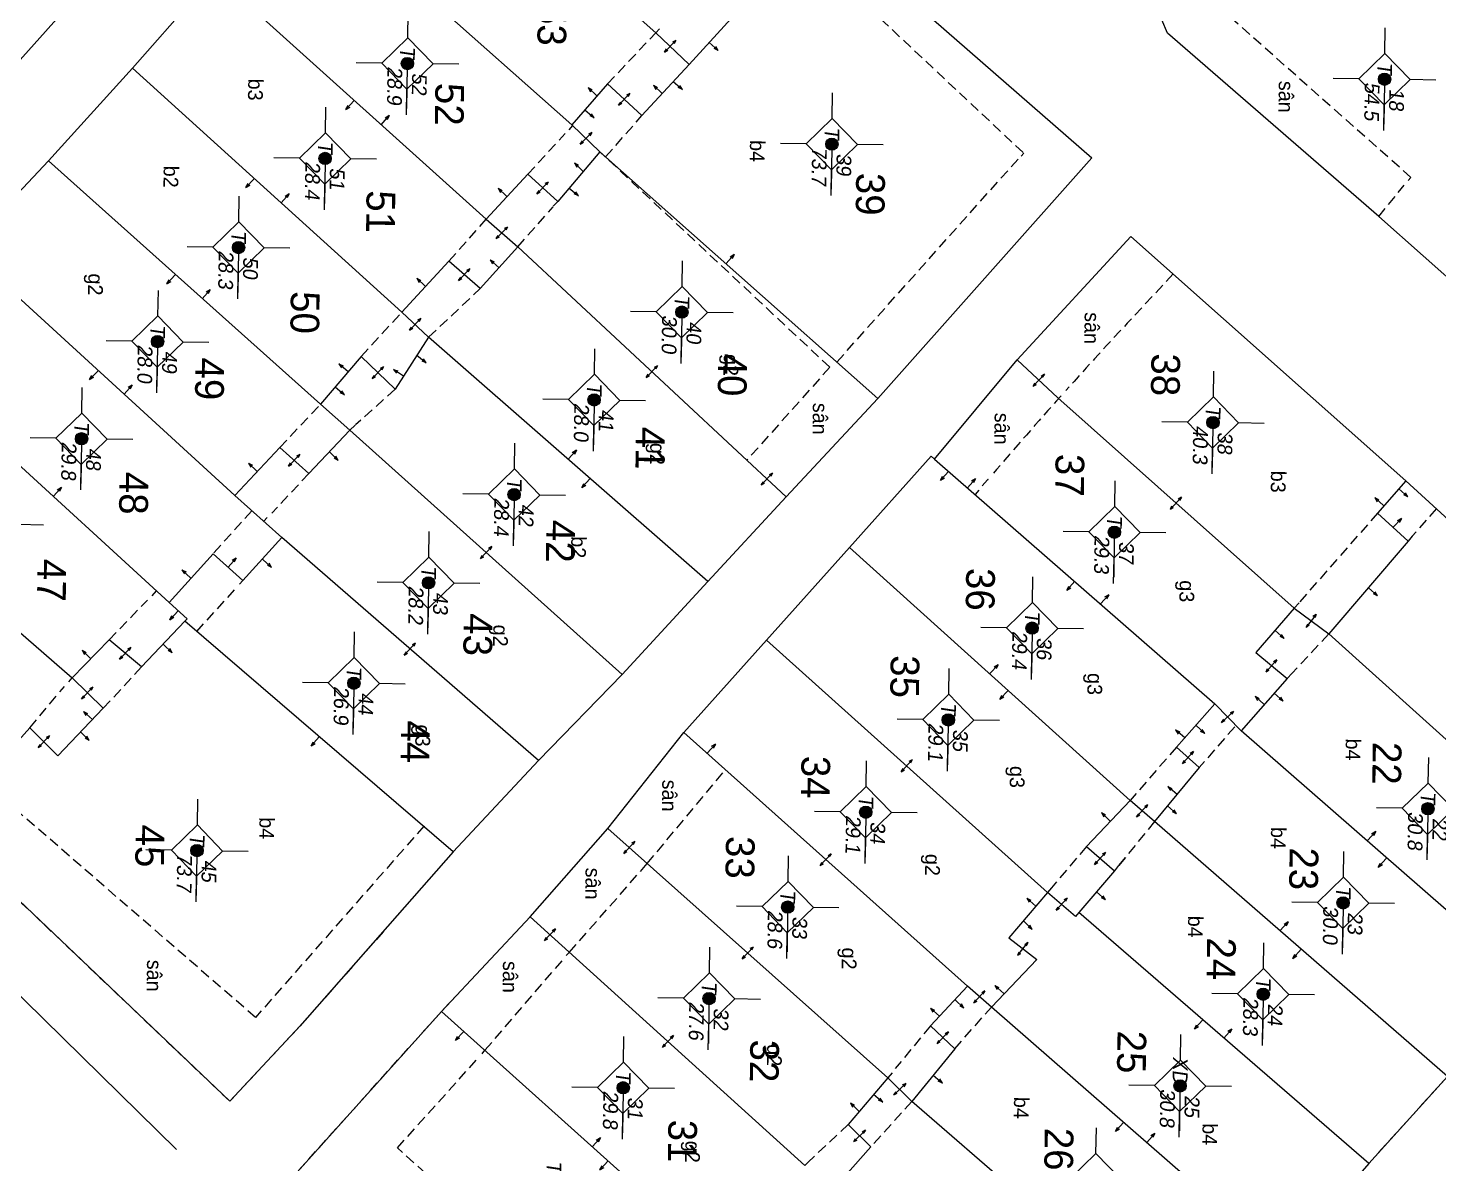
# Model space of a CAD drawing. Extents: x 601689 to 602595, y 1189742 to 1190763.
# Drawn here: x 602172.86 to 602207.21, y 1190389.4 to 1190417.07 of the extents above; entities that cross this region are included whole.
import ezdxf
from ezdxf.enums import TextEntityAlignment as Align

# ---------------------------------------------------------------- set-up
doc = ezdxf.new("R2010")
doc.units = 0
doc.header["$MEASUREMENT"] = 0
doc.linetypes.add('HIDDEN', pattern=[0.375, 0.25, -0.125])
for name, color, linetype in [('10', 250, 'Continuous'), ('11', 7, 'Continuous'), ('13', 7, 'Continuous'), ('14', 7, 'Continuous'), ('15', 7, 'Continuous'), ('16', 7, 'Continuous'), ('22', 7, 'Continuous'), ('53', 7, 'Continuous'), ('57', 7, 'Continuous')]:
    doc.layers.add(name, color=color, linetype=linetype)
doc.layers.get('0').off()
doc.styles.add('TXT', font='vnshx.shx')

# ---------------------------------------------------------------- blocks, each defined once
blk = doc.blocks.new('BDONG')
at = {"color": 7, "linetype": 'Continuous', "lineweight": 0}
for p, q in [((0, 0), (0, -1.508)), ((0, 0), (2.759, 0)), ((0.342, 0), (0.342, -1.508)), ((0.797, 0), (0.797, -1.508)), ((1.274, 0), (1.274, -1.508)), ((1.73, 0), (1.73, -1.508)), ((1.753, 0), (1.753, -1.508)), ((2.072, 0), (2.072, -1.508)), ((2.759, 0), (2.759, -1.508)), ((0, -0.308), (1.73, -0.308)), ((1.753, -0.308), (2.759, -0.308)), ((0, -0.458), (1.73, -0.458)), ((1.753, -0.458), (2.759, -0.458)), ((0, -0.608), (1.73, -0.608)), ((1.753, -0.608), (2.759, -0.608)), ((0, -0.758), (1.73, -0.758)), ((1.753, -0.758), (2.759, -0.758)), ((0, -0.908), (1.73, -0.908)), ((1.753, -0.908), (2.759, -0.908)), ((0, -1.058), (1.73, -1.058)), ((1.753, -1.058), (2.759, -1.058)), ((0, -1.208), (1.73, -1.208)), ((1.753, -1.208), (2.759, -1.208)), ((0, -1.358), (1.73, -1.358)), ((1.753, -1.358), (2.759, -1.358)), ((0, -1.508), (1.73, -1.508)), ((1.753, -1.508), (2.759, -1.508))]:
    blk.add_line(p, q, dxfattribs=at)
at = {"color": 7, "linetype": 'Continuous', "lineweight": 0, "style": 'TXT'}
for s, height, p in [('(D%%239ng cho ch%%216nh l%%253 bi%%213n %%174%%233ng)', 0.054, (1.743, 0.05)), ('s%%232 TT', 0.05, (0.21, -0.099)), ('s%%232 hi%%214u', 0.049998, (0.639, -0.104)), ('s%%232 hi%%214u th%%246a', 0.049998, (1.135, -0.103)), ('s%%232 hi%%214u th%%246a', 0.049998, (1.612, -0.107)), ('s%%232 TT', 0.05, (1.936, -0.114)), ('s%%232 hi%%214u th%%246a b%%225', 0.049998, (2.559, -0.108)), ('g%%232c c%%241a th%%246a', 0.049998, (1.137, -0.187)), ('Th%%246a th%%170m', 0.049998, (0.227, -0.214)), ('Th%%246a th%%170m', 0.049998, (0.63, -0.213)), ('l%%169n c%%203n', 0.049998, (1.56, -0.224)), ('Th%%246a b%%225', 0.049998, (1.956, -0.203)), ('(ch%%216 %%174%%184nh s%%232 m%%233t l%%199n)', 0.049998, (2.638, -0.204)), ('m%%237i th%%170m', 0.049998, (1.101, -0.282))]:
    blk.add_text(s, height=height, rotation=360, dxfattribs=at).set_placement(p, align=Align.CENTER)
blk.add_text('B%%182ng c%%184c th%%246a bi%%213n %%174%%233ng ', height=0.049998, rotation=360, dxfattribs=at).set_placement((0.008, 0.046))
blk = doc.blocks.new('BANG')
at = {"color": 7, "linetype": 'Continuous', "lineweight": 0, "xscale": 9.999585560760034, "yscale": 9.999585560760034, "rotation": 359.9999199552673}
blk.add_blockref('BDONG', (0, 0), dxfattribs=at)
blk = doc.blocks.new('Q')
at = {"color": 7, "linetype": 'Continuous', "lineweight": 0, "style": 'TXT'}
for s, height, p in [('%%167o v%%207 th%%184ng 10 n%%168m 2001 %%174%%213n th%%184ng 5 n%%168m 2002', 0.5, (0, 5.4)), ('Ki%%211m tra th%%184ng      n%%168m', 0.5, (21, 5.4)), ('C%%172 quan %%174o v%%207: X%%221 nghi%%214p PTCN Tr%%190c %%174%%222a - B%%182n %%174%%229 ', 0.5, (0, 4.4)), ('C%%172 quan ki%%211m tra: C%%171ng ty XNK v%%181 t%%173 v%%202n d%%222ch v%%244 %%167o %%174%%185c B%%182n %%174%%229', 0.499998, (21, 4.4))]:
    blk.add_text(s, height=height, dxfattribs=at).set_placement(p)
blk = doc.blocks.new('NH3R')
at = {"layer": '16', "color": 7, "linetype": 'Continuous', "lineweight": 0}
for p, q in [((0, 0), (0.297, -0.005)), ((0.297, -0.005), (0.186, 0.031)), ((0.297, -0.005), (0.189, -0.033))]:
    blk.add_line(p, q, dxfattribs=at)
blk = doc.blocks.new('NH3')
at = {"layer": '16', "color": 7, "linetype": 'Continuous', "lineweight": 0}
for p, q in [((-0.199, -0.002), (-0.113, 0.021)), ((0.197, -0.012), (0.107, 0.015)), ((-0.199, -0.002), (0.197, -0.012)), ((-0.199, -0.002), (-0.116, -0.035)), ((0.197, -0.012), (0.104, -0.027))]:
    blk.add_line(p, q, dxfattribs=at)
blk = doc.blocks.new('*M1270127012701270')
at = {"layer": '13', "color": 3, "linetype": 'Continuous', "lineweight": 0}
blk.add_line((602441.1, 1189870.032), (602442.12, 1189870.032), dxfattribs=at)
at = {"layer": '13', "color": 3, "linetype": 'Continuous', "lineweight": 0, "style": 'TXT', "oblique": 7.6055}
for s, p in [('22', (602441.25, 1189870.332)), ('30.8', (602441.1, 1189869.732))]:
    blk.add_text(s, height=0.36, dxfattribs=at).set_placement(p, align=Align.MIDDLE_LEFT)
blk.add_text('T', height=0.36, dxfattribs=at).set_placement((602440.903, 1189870.032), align=Align.MIDDLE_RIGHT)
blk = doc.blocks.new('*M1272127212721272')
at = {"layer": '13', "color": 3, "linetype": 'Continuous', "lineweight": 0}
blk.add_line((602423.347, 1189868.718), (602424.367, 1189868.718), dxfattribs=at)
at = {"layer": '13', "color": 3, "linetype": 'Continuous', "lineweight": 0, "style": 'TXT', "oblique": 7.6055}
for s, p in [('18', (602423.497, 1189869.018)), ('54.5', (602423.347, 1189868.418))]:
    blk.add_text(s, height=0.36, dxfattribs=at).set_placement(p, align=Align.MIDDLE_LEFT)
blk.add_text('T', height=0.36, dxfattribs=at).set_placement((602423.15, 1189868.718), align=Align.MIDDLE_RIGHT)
blk = doc.blocks.new('*M1274127412741274')
at = {"layer": '13', "color": 3, "linetype": 'Continuous', "lineweight": 0}
blk.add_line((602443.423, 1189868), (602444.443, 1189868), dxfattribs=at)
at = {"layer": '13', "color": 3, "linetype": 'Continuous', "lineweight": 0, "style": 'TXT', "oblique": 7.6055}
blk.add_text('T', height=0.36, dxfattribs=at).set_placement((602443.226, 1189868), align=Align.MIDDLE_RIGHT)
for s, p in [('23', (602443.573, 1189868.3)), ('30.0', (602443.423, 1189867.7))]:
    blk.add_text(s, height=0.36, dxfattribs=at).set_placement(p, align=Align.MIDDLE_LEFT)
blk = doc.blocks.new('*M1277127712771277')
at = {"layer": '13', "color": 3, "linetype": 'Continuous', "lineweight": 0}
blk.add_line((602445.677, 1189866.086), (602446.697, 1189866.086), dxfattribs=at)
at = {"layer": '13', "color": 3, "linetype": 'Continuous', "lineweight": 0, "style": 'TXT', "oblique": 7.6055}
for s, p in [('24', (602445.827, 1189866.386)), ('28.3', (602445.677, 1189865.786))]:
    blk.add_text(s, height=0.36, dxfattribs=at).set_placement(p, align=Align.MIDDLE_LEFT)
blk.add_text('T', height=0.36, dxfattribs=at).set_placement((602445.48, 1189866.086), align=Align.MIDDLE_RIGHT)
blk = doc.blocks.new('*M1279127912791279')
at = {"layer": '13', "color": 3, "linetype": 'Continuous', "lineweight": 0}
blk.add_line((602431.771, 1189864.661), (602432.791, 1189864.661), dxfattribs=at)
at = {"layer": '13', "color": 3, "linetype": 'Continuous', "lineweight": 0, "style": 'TXT', "oblique": 7.6055}
for s, p in [('38', (602431.921, 1189864.961)), ('40.3', (602431.771, 1189864.361))]:
    blk.add_text(s, height=0.36, dxfattribs=at).set_placement(p, align=Align.MIDDLE_LEFT)
blk.add_text('T', height=0.36, dxfattribs=at).set_placement((602431.574, 1189864.661), align=Align.MIDDLE_RIGHT)
blk = doc.blocks.new('*M1281128112811281')
at = {"layer": '13', "color": 3, "linetype": 'Continuous', "lineweight": 0}
blk.add_line((602447.94, 1189864.093), (602448.96, 1189864.093), dxfattribs=at)
at = {"layer": '13', "color": 3, "linetype": 'Continuous', "lineweight": 0, "style": 'TXT', "oblique": 7.6055}
for s, p in [('25', (602448.09, 1189864.393)), ('30.8', (602447.94, 1189863.793))]:
    blk.add_text(s, height=0.36, dxfattribs=at).set_placement(p, align=Align.MIDDLE_LEFT)
blk.add_text('XD', height=0.36, dxfattribs=at).set_placement((602447.821, 1189864.093), align=Align.MIDDLE_RIGHT)
blk = doc.blocks.new('*M1285128512851285')
at = {"layer": '13', "color": 3, "linetype": 'Continuous', "lineweight": 0}
blk.add_line((602434.475, 1189862.298), (602435.495, 1189862.298), dxfattribs=at)
at = {"layer": '13', "color": 3, "linetype": 'Continuous', "lineweight": 0, "style": 'TXT', "oblique": 7.6055}
for s, p in [('37', (602434.625, 1189862.598)), ('29.3', (602434.475, 1189861.998))]:
    blk.add_text(s, height=0.36, dxfattribs=at).set_placement(p, align=Align.MIDDLE_LEFT)
blk.add_text('T', height=0.36, dxfattribs=at).set_placement((602434.278, 1189862.298), align=Align.MIDDLE_RIGHT)
blk = doc.blocks.new('*M1290129012901290')
at = {"layer": '13', "color": 3, "linetype": 'Continuous', "lineweight": 0}
blk.add_line((602436.841, 1189860.33), (602437.861, 1189860.33), dxfattribs=at)
at = {"layer": '13', "color": 3, "linetype": 'Continuous', "lineweight": 0, "style": 'TXT', "oblique": 7.6055}
for s, p in [('36', (602436.991, 1189860.63)), ('29.4', (602436.841, 1189860.03))]:
    blk.add_text(s, height=0.36, dxfattribs=at).set_placement(p, align=Align.MIDDLE_LEFT)
blk.add_text('T', height=0.36, dxfattribs=at).set_placement((602436.644, 1189860.33), align=Align.MIDDLE_RIGHT)
blk = doc.blocks.new('*M1294129412941294')
at = {"layer": '13', "color": 3, "linetype": 'Continuous', "lineweight": 0}
blk.add_line((602439.106, 1189858.321), (602440.126, 1189858.321), dxfattribs=at)
at = {"layer": '13', "color": 3, "linetype": 'Continuous', "lineweight": 0, "style": 'TXT', "oblique": 7.6055}
for s, p in [('35', (602439.256, 1189858.621)), ('29.1', (602439.106, 1189858.021))]:
    blk.add_text(s, height=0.36, dxfattribs=at).set_placement(p, align=Align.MIDDLE_LEFT)
blk.add_text('T', height=0.36, dxfattribs=at).set_placement((602438.909, 1189858.321), align=Align.MIDDLE_RIGHT)
blk = doc.blocks.new('*M1298129812981298')
at = {"layer": '13', "color": 3, "linetype": 'Continuous', "lineweight": 0}
blk.add_line((602441.385, 1189856.343), (602442.405, 1189856.343), dxfattribs=at)
at = {"layer": '13', "color": 3, "linetype": 'Continuous', "lineweight": 0, "style": 'TXT', "oblique": 7.6055}
blk.add_text('T', height=0.36, dxfattribs=at).set_placement((602441.188, 1189856.343), align=Align.MIDDLE_RIGHT)
for s, p in [('34', (602441.535, 1189856.643)), ('29.1', (602441.385, 1189856.043))]:
    blk.add_text(s, height=0.36, dxfattribs=at).set_placement(p, align=Align.MIDDLE_LEFT)
blk = doc.blocks.new('*M1300130013001300')
at = {"layer": '13', "color": 3, "linetype": 'Continuous', "lineweight": 0}
blk.add_line((602425.123, 1189855.281), (602426.143, 1189855.281), dxfattribs=at)
at = {"layer": '13', "color": 3, "linetype": 'Continuous', "lineweight": 0, "style": 'TXT', "oblique": 7.6055}
blk.add_text('T', height=0.36, dxfattribs=at).set_placement((602424.926, 1189855.281), align=Align.MIDDLE_RIGHT)
for s, p in [('39', (602425.273, 1189855.581)), ('73.7', (602425.123, 1189854.981))]:
    blk.add_text(s, height=0.36, dxfattribs=at).set_placement(p, align=Align.MIDDLE_LEFT)
blk = doc.blocks.new('*M1304130413041304')
at = {"layer": '13', "color": 3, "linetype": 'Continuous', "lineweight": 0}
blk.add_line((602443.722, 1189854.475), (602444.742, 1189854.475), dxfattribs=at)
at = {"layer": '13', "color": 3, "linetype": 'Continuous', "lineweight": 0, "style": 'TXT', "oblique": 7.6055}
for s, p in [('33', (602443.872, 1189854.775)), ('28.6', (602443.722, 1189854.175))]:
    blk.add_text(s, height=0.36, dxfattribs=at).set_placement(p, align=Align.MIDDLE_LEFT)
blk.add_text('T', height=0.36, dxfattribs=at).set_placement((602443.525, 1189854.475), align=Align.MIDDLE_RIGHT)
blk = doc.blocks.new('*M1307130713071307')
at = {"layer": '13', "color": 3, "linetype": 'Continuous', "lineweight": 0}
blk.add_line((602445.98, 1189852.592), (602447, 1189852.592), dxfattribs=at)
at = {"layer": '13', "color": 3, "linetype": 'Continuous', "lineweight": 0, "style": 'TXT', "oblique": 7.6055}
for s, p in [('32', (602446.13, 1189852.892)), ('27.6', (602445.98, 1189852.292))]:
    blk.add_text(s, height=0.36, dxfattribs=at).set_placement(p, align=Align.MIDDLE_LEFT)
blk.add_text('T', height=0.36, dxfattribs=at).set_placement((602445.783, 1189852.592), align=Align.MIDDLE_RIGHT)
blk = doc.blocks.new('*M1309130913091309')
at = {"layer": '13', "color": 3, "linetype": 'Continuous', "lineweight": 0}
blk.add_line((602429.268, 1189851.689), (602430.288, 1189851.689), dxfattribs=at)
at = {"layer": '13', "color": 3, "linetype": 'Continuous', "lineweight": 0, "style": 'TXT', "oblique": 7.6055}
for s, p in [('40', (602429.418, 1189851.989)), ('30.0', (602429.268, 1189851.389))]:
    blk.add_text(s, height=0.36, dxfattribs=at).set_placement(p, align=Align.MIDDLE_LEFT)
blk.add_text('T', height=0.36, dxfattribs=at).set_placement((602429.071, 1189851.689), align=Align.MIDDLE_RIGHT)
blk = doc.blocks.new('*M1311131113111311')
at = {"layer": '13', "color": 3, "linetype": 'Continuous', "lineweight": 0}
blk.add_line((602448.182, 1189850.534), (602449.202, 1189850.534), dxfattribs=at)
at = {"layer": '13', "color": 3, "linetype": 'Continuous', "lineweight": 0, "style": 'TXT', "oblique": 7.6055}
for s, p in [('31', (602448.332, 1189850.834)), ('29.8', (602448.182, 1189850.234))]:
    blk.add_text(s, height=0.36, dxfattribs=at).set_placement(p, align=Align.MIDDLE_LEFT)
blk.add_text('T', height=0.36, dxfattribs=at).set_placement((602447.985, 1189850.534), align=Align.MIDDLE_RIGHT)
blk = doc.blocks.new('*M1314131413141314')
at = {"layer": '13', "color": 3, "linetype": 'Continuous', "lineweight": 0}
blk.add_line((602431.439, 1189849.581), (602432.459, 1189849.581), dxfattribs=at)
at = {"layer": '13', "color": 3, "linetype": 'Continuous', "lineweight": 0, "style": 'TXT', "oblique": 7.6055}
for s, p in [('41', (602431.589, 1189849.881)), ('28.0', (602431.439, 1189849.281))]:
    blk.add_text(s, height=0.36, dxfattribs=at).set_placement(p, align=Align.MIDDLE_LEFT)
blk.add_text('T', height=0.36, dxfattribs=at).set_placement((602431.242, 1189849.581), align=Align.MIDDLE_RIGHT)
blk = doc.blocks.new('*M1318131813181318')
at = {"layer": '13', "color": 3, "linetype": 'Continuous', "lineweight": 0}
blk.add_line((602451.837, 1189848.032), (602452.857, 1189848.032), dxfattribs=at)
at = {"layer": '13', "color": 3, "linetype": 'Continuous', "lineweight": 0, "style": 'TXT', "oblique": 7.6055}
for s, p in [('30', (602451.987, 1189848.332)), ('52.6', (602451.837, 1189847.732))]:
    blk.add_text(s, height=0.36, dxfattribs=at).set_placement(p, align=Align.MIDDLE_LEFT)
blk.add_text('T', height=0.36, dxfattribs=at).set_placement((602451.64, 1189848.032), align=Align.MIDDLE_RIGHT)
blk = doc.blocks.new('*M1319131913191319')
at = {"layer": '13', "color": 3, "linetype": 'Continuous', "lineweight": 0}
blk.add_line((602433.773, 1189847.667), (602434.793, 1189847.667), dxfattribs=at)
at = {"layer": '13', "color": 3, "linetype": 'Continuous', "lineweight": 0, "style": 'TXT', "oblique": 7.6055}
for s, p in [('42', (602433.923, 1189847.967)), ('28.4', (602433.773, 1189847.367))]:
    blk.add_text(s, height=0.36, dxfattribs=at).set_placement(p, align=Align.MIDDLE_LEFT)
blk.add_text('T', height=0.36, dxfattribs=at).set_placement((602433.576, 1189847.667), align=Align.MIDDLE_RIGHT)
blk = doc.blocks.new('*M1324132413241324')
at = {"layer": '13', "color": 3, "linetype": 'Continuous', "lineweight": 0}
blk.add_line((602435.952, 1189845.614), (602436.972, 1189845.614), dxfattribs=at)
at = {"layer": '13', "color": 3, "linetype": 'Continuous', "lineweight": 0, "style": 'TXT', "oblique": 7.6055}
for s, p in [('43', (602436.102, 1189845.914)), ('28.2', (602435.952, 1189845.314))]:
    blk.add_text(s, height=0.36, dxfattribs=at).set_placement(p, align=Align.MIDDLE_LEFT)
blk.add_text('T', height=0.36, dxfattribs=at).set_placement((602435.755, 1189845.614), align=Align.MIDDLE_RIGHT)
blk = doc.blocks.new('*M1325132513251325')
at = {"layer": '13', "color": 3, "linetype": 'Continuous', "lineweight": 0}
blk.add_line((602423.308, 1189844.914), (602424.328, 1189844.914), dxfattribs=at)
at = {"layer": '13', "color": 3, "linetype": 'Continuous', "lineweight": 0, "style": 'TXT', "oblique": 7.6055}
for s, p in [('52', (602423.458, 1189845.214)), ('28.9', (602423.308, 1189844.614))]:
    blk.add_text(s, height=0.36, dxfattribs=at).set_placement(p, align=Align.MIDDLE_LEFT)
blk.add_text('T', height=0.36, dxfattribs=at).set_placement((602423.111, 1189844.914), align=Align.MIDDLE_RIGHT)
blk = doc.blocks.new('*M1329132913291329')
at = {"layer": '13', "color": 3, "linetype": 'Continuous', "lineweight": 0}
blk.add_line((602438.425, 1189843.832), (602439.445, 1189843.832), dxfattribs=at)
at = {"layer": '13', "color": 3, "linetype": 'Continuous', "lineweight": 0, "style": 'TXT', "oblique": 7.6055}
for s, p in [('44', (602438.575, 1189844.132)), ('26.9', (602438.425, 1189843.532))]:
    blk.add_text(s, height=0.36, dxfattribs=at).set_placement(p, align=Align.MIDDLE_LEFT)
blk.add_text('T', height=0.36, dxfattribs=at).set_placement((602438.228, 1189843.832), align=Align.MIDDLE_RIGHT)
blk = doc.blocks.new('*M1330133013301330')
at = {"layer": '13', "color": 3, "linetype": 'Continuous', "lineweight": 0}
blk.add_line((602425.649, 1189842.946), (602426.669, 1189842.946), dxfattribs=at)
at = {"layer": '13', "color": 3, "linetype": 'Continuous', "lineweight": 0, "style": 'TXT', "oblique": 7.6055}
blk.add_text('T', height=0.36, dxfattribs=at).set_placement((602425.452, 1189842.946), align=Align.MIDDLE_RIGHT)
for s, p in [('51', (602425.799, 1189843.246)), ('28.4', (602425.649, 1189842.646))]:
    blk.add_text(s, height=0.36, dxfattribs=at).set_placement(p, align=Align.MIDDLE_LEFT)
blk = doc.blocks.new('*M1334133413341334')
at = {"layer": '13', "color": 3, "linetype": 'Continuous', "lineweight": 0}
blk.add_line((602427.851, 1189840.868), (602428.871, 1189840.868), dxfattribs=at)
at = {"layer": '13', "color": 3, "linetype": 'Continuous', "lineweight": 0, "style": 'TXT', "oblique": 7.6055}
blk.add_text('T', height=0.36, dxfattribs=at).set_placement((602427.654, 1189840.868), align=Align.MIDDLE_RIGHT)
for s, p in [('50', (602428.001, 1189841.168)), ('28.3', (602427.851, 1189840.568))]:
    blk.add_text(s, height=0.36, dxfattribs=at).set_placement(p, align=Align.MIDDLE_LEFT)
blk = doc.blocks.new('*M1338133813381338')
at = {"layer": '13', "color": 3, "linetype": 'Continuous', "lineweight": 0}
blk.add_line((602442.557, 1189840.07), (602443.577, 1189840.07), dxfattribs=at)
at = {"layer": '13', "color": 3, "linetype": 'Continuous', "lineweight": 0, "style": 'TXT', "oblique": 7.6055}
for s, p in [('45', (602442.707, 1189840.37)), ('73.7', (602442.557, 1189839.77))]:
    blk.add_text(s, height=0.36, dxfattribs=at).set_placement(p, align=Align.MIDDLE_LEFT)
blk.add_text('T', height=0.36, dxfattribs=at).set_placement((602442.36, 1189840.07), align=Align.MIDDLE_RIGHT)
blk = doc.blocks.new('*M1340134013401340')
at = {"layer": '13', "color": 3, "linetype": 'Continuous', "lineweight": 0}
blk.add_line((602430.172, 1189838.93), (602431.192, 1189838.93), dxfattribs=at)
at = {"layer": '13', "color": 3, "linetype": 'Continuous', "lineweight": 0, "style": 'TXT', "oblique": 7.6055}
for s, p in [('49', (602430.322, 1189839.23)), ('28.0', (602430.172, 1189838.63))]:
    blk.add_text(s, height=0.36, dxfattribs=at).set_placement(p, align=Align.MIDDLE_LEFT)
blk.add_text('T', height=0.36, dxfattribs=at).set_placement((602429.975, 1189838.93), align=Align.MIDDLE_RIGHT)
blk = doc.blocks.new('*M1343134313431343')
at = {"layer": '13', "color": 3, "linetype": 'Continuous', "lineweight": 0}
blk.add_line((602432.563, 1189837.112), (602433.583, 1189837.112), dxfattribs=at)
at = {"layer": '13', "color": 3, "linetype": 'Continuous', "lineweight": 0, "style": 'TXT', "oblique": 7.6055}
for s, p in [('48', (602432.713, 1189837.412)), ('29.8', (602432.563, 1189836.812))]:
    blk.add_text(s, height=0.36, dxfattribs=at).set_placement(p, align=Align.MIDDLE_LEFT)
blk.add_text('T', height=0.36, dxfattribs=at).set_placement((602432.366, 1189837.112), align=Align.MIDDLE_RIGHT)
blk = doc.blocks.new('CENTRD')
at = {"layer": '11', "linetype": 'Continuous', "lineweight": 0}
h = blk.add_hatch(color=2, dxfattribs=at)
edge = h.paths.add_edge_path()
edge.add_arc((0, 0), 0.15, 0, 360)
at = {"layer": '11', "color": 2, "linetype": 'Continuous', "lineweight": 0}
for p, q in [((0, 1.25), (0, 0.625)), ((0, 0.625), (-0.625, 0)), ((0.625, 0), (0, 0.625)), ((-0.625, 0), (-1.25, 0)), ((-0.625, 0), (0, -0.625)), ((0, -0.625), (0.625, 0)), ((1.25, 0), (0.625, 0)), ((0, -0.625), (0, -1.25))]:
    blk.add_line(p, q, dxfattribs=at)
blk.add_circle((0, 0), 0.15, dxfattribs=at)

msp = doc.modelspace()

# ---------------------------------------------------------------- linework, layer by layer
at = {"layer": '10', "color": 7, "linetype": 'Continuous', "lineweight": 0}
for p, q in [((602179.44, 1190420.626), (602186.1, 1190414.715)), ((602175.398, 1190416.092), (602177.4, 1190418.374)), ((602177.4, 1190418.374), (602184.009, 1190412.413)), ((602171.686, 1190415.212), (602173.758, 1190417.525)), ((602173.347, 1190413.839), (602175.398, 1190416.092)), ((602175.398, 1190416.092), (602181.958, 1190410.152)), ((602186.1, 1190414.715), (602186.781, 1190414.055)), ((602171.328, 1190411.687), (602173.347, 1190413.839)), ((602173.347, 1190413.839), (602179.976, 1190407.908)), ((602186.781, 1190414.055), (602193.549, 1190408.052)), ((602184.009, 1190412.413), (602184.779, 1190411.743)), ((602171.328, 1190411.687), (602177.885, 1190405.686)), ((602191.316, 1190405.652), (602184.779, 1190411.743)), ((602181.958, 1190410.152), (602182.609, 1190409.542)), ((602169.278, 1190409.505), (602176.29, 1190403.078)), ((602189.407, 1190403.589), (602182.609, 1190409.542)), ((602194.929, 1190406.573), (602196.942, 1190408.986)), ((602180.688, 1190407.279), (602179.976, 1190407.908)), ((602193.549, 1190408.052), (602191.316, 1190405.652)), ((602187.326, 1190401.327), (602180.688, 1190407.279)), ((602167.254, 1190407.043), (602173.924, 1190401.241)), ((602194.929, 1190406.573), (602201.757, 1190400.609)), ((602179.032, 1190404.661), (602177.885, 1190405.686)), ((602191.316, 1190405.652), (602189.407, 1190403.589)), ((602185.287, 1190399.225), (602179.032, 1190404.661)), ((602190.838, 1190402.159), (602192.86, 1190404.422)), ((602192.86, 1190404.422), (602199.695, 1190398.257)), ((602189.407, 1190403.589), (602187.326, 1190401.327)), ((602203.689, 1190402.942), (602204.531, 1190402.311)), ((602183.207, 1190397.003), (602176.674, 1190402.624)), ((602188.827, 1190399.907), (602190.838, 1190402.159)), ((602197.684, 1190396.015), (602190.838, 1190402.159)), ((602211.495, 1190396.045), (602204.531, 1190402.311)), ((602187.326, 1190401.327), (602185.287, 1190399.225)), ((602201.757, 1190400.609), (602202.399, 1190399.951)), ((602186.974, 1190397.572), (602188.827, 1190399.907)), ((602188.827, 1190399.907), (602195.733, 1190393.731)), ((602209.474, 1190393.763), (602202.399, 1190399.951)), ((602185.287, 1190399.225), (602183.207, 1190397.003)), ((602200.288, 1190397.739), (602199.695, 1190398.257)), ((602207.423, 1190391.531), (602200.288, 1190397.739)), ((602185.085, 1190395.418), (602186.974, 1190397.572)), ((602186.974, 1190397.572), (602193.792, 1190391.498)), ((602205.504, 1190389.408), (602198.447, 1190395.525)), ((602182.923, 1190393.117), (602185.085, 1190395.418)), ((602185.085, 1190395.418), (602191.773, 1190389.366)), ((602196.315, 1190393.223), (602195.733, 1190393.731)), ((602203.332, 1190387.097), (602196.315, 1190393.223)), ((602182.923, 1190393.117), (602190.263, 1190386.526)), ((602194.374, 1190390.92), (602193.792, 1190391.498)), ((602207.423, 1190391.531), (602205.504, 1190389.408)), ((602201.352, 1190384.893), (602194.374, 1190390.92))]:
    msp.add_line(p, q, dxfattribs=at)
for points in [[(602181.481, 1190422.868), (602188.141, 1190416.957), (602188.95, 1190416.186)], [(602211.456, 1190414.297), (602207.914, 1190410.565), (602205.75, 1190412.485), (602200.601, 1190416.946), (602200.33, 1190417.6), (602203.532, 1190421.406)], [(602191.211, 1190420.554), (602189.481, 1190418.458), (602190.321, 1190417.677), (602188.95, 1190416.186)], [(602191.211, 1190420.554), (602192.188, 1190419.651), (602198.76, 1190413.911), (602193.549, 1190408.052)], [(602188.95, 1190416.186), (602187.803, 1190414.941), (602186.964, 1190415.713), (602186.1, 1190414.715)], [(602186.781, 1190414.055), (602185.754, 1190412.849), (602185.024, 1190413.51), (602184.009, 1190412.413)], [(602184.779, 1190411.743), (602183.865, 1190410.725), (602183.104, 1190411.395), (602181.958, 1190410.152)], [(602196.942, 1190408.986), (602199.713, 1190411.998), (602206.412, 1190406.045)], [(602182.609, 1190409.542), (602181.791, 1190408.273), (602180.962, 1190409.075), (602179.976, 1190407.908)], [(602196.942, 1190408.986), (602197.929, 1190408.062), (602203.689, 1190402.942)], [(602180.688, 1190407.279), (602179.693, 1190406.222), (602178.981, 1190406.852), (602177.885, 1190405.686)], [(602192.86, 1190404.422), (602194.85, 1190406.644), (602194.929, 1190406.573)], [(602206.412, 1190406.045), (602205.721, 1190405.255), (602206.462, 1190404.575), (602204.531, 1190402.311)], [(602211.495, 1190396.045), (602211.604, 1190395.974), (602214.294, 1190398.827), (602206.412, 1190406.045)], [(602179.032, 1190404.661), (602178.087, 1190403.614), (602177.357, 1190404.264), (602176.29, 1190403.078)], [(602176.29, 1190403.078), (602176.725, 1190402.683), (602176.674, 1190402.624)], [(602203.689, 1190402.942), (602202.754, 1190401.856), (602203.516, 1190401.225), (602202.399, 1190399.951)], [(602176.674, 1190402.624), (602175.618, 1190401.508), (602174.827, 1190402.168), (602173.924, 1190401.241)], [(602170.735, 1190397.624), (602172.898, 1190400.025), (602173.579, 1190399.345), (602174.685, 1190400.5), (602173.924, 1190401.241)], [(602201.757, 1190400.609), (602200.823, 1190399.552), (602201.376, 1190399.055), (602200.288, 1190397.739)], [(602199.695, 1190398.257), (602198.629, 1190397.132), (602199.312, 1190396.542), (602198.447, 1190395.525)], [(602183.207, 1190397.003), (602179.469, 1190392.754), (602177.763, 1190390.928), (602170.735, 1190397.624)], [(602197.684, 1190396.015), (602196.739, 1190394.907), (602197.421, 1190394.379), (602196.315, 1190393.223)], [(602198.447, 1190395.525), (602198.367, 1190395.425), (602197.684, 1190396.015)], [(602195.733, 1190393.731), (602194.83, 1190392.764), (602195.421, 1190392.205), (602194.374, 1190390.92)], [(602185.922, 1190382.805), (602179.187, 1190388.958), (602182.923, 1190393.117)], [(602193.792, 1190391.498), (602192.826, 1190390.361), (602193.379, 1190389.814), (602192.505, 1190388.825)], [(602205.504, 1190389.408), (602203.441, 1190387.035), (602203.332, 1190387.097)]]:
    msp.add_lwpolyline(points, dxfattribs=at)
at = {"layer": '14', "color": 6, "linetype": 'HIDDEN', "lineweight": 0}
for p, q in [((602191.71, 1190419.088), (602197.101, 1190414.024)), ((602186.964, 1190415.713), (602188.141, 1190416.957)), ((602188.233, 1190417.055), (602188.141, 1190416.957)), ((602186.919, 1190413.933), (602187.803, 1190414.941)), ((602185.024, 1190413.51), (602185.937, 1190414.506)), ((602186.029, 1190414.596), (602186.12, 1190414.695)), ((602192.379, 1190408.808), (602186.781, 1190414.055)), ((602192.379, 1190408.808), (602186.781, 1190414.055)), ((602192.551, 1190408.936), (602196.969, 1190413.885)), ((602197.04, 1190413.954), (602197.101, 1190414.024)), ((602205.75, 1190412.485), (602206.371, 1190413.247)), ((602184.779, 1190411.743), (602185.642, 1190412.72)), ((602185.642, 1190412.73), (602185.754, 1190412.849)), ((602183.104, 1190411.395), (602184.009, 1190412.413)), ((602183.104, 1190411.395), (602184.009, 1190412.413)), ((602182.609, 1190409.542), (602183.865, 1190410.725)), ((602180.962, 1190409.075), (602181.958, 1190410.152)), ((602192.379, 1190408.808), (602190.358, 1190406.545)), ((602192.379, 1190408.808), (602190.358, 1190406.545)), ((602181.791, 1190408.273), (602180.83, 1190407.407)), ((602178.981, 1190406.852), (602179.976, 1190407.908)), ((602180.819, 1190407.397), (602180.688, 1190407.279)), ((602179.693, 1190406.222), (602178.79, 1190405.254)), ((602196.008, 1190405.818), (602195.917, 1190405.71)), ((602178.301, 1190405.311), (602177.357, 1190404.264)), ((602178.679, 1190405.146), (602178.597, 1190405.057)), ((602205.721, 1190405.255), (602203.811, 1190403.081)), ((602207.153, 1190405.365), (602206.564, 1190404.694)), ((602206.564, 1190404.694), (602206.462, 1190404.575)), ((602176.96, 1190402.369), (602177.925, 1190403.437)), ((602178.006, 1190403.525), (602178.087, 1190403.614)), ((602174.827, 1190402.168), (602175.761, 1190403.136)), ((602175.872, 1190403.244), (602175.983, 1190403.363)), ((602203.811, 1190403.071), (602203.689, 1190402.942)), ((602204.531, 1190402.311), (602203.637, 1190401.353)), ((602175.618, 1190401.508), (602174.685, 1190400.5)), ((602173.629, 1190400.905), (602173.741, 1190401.033)), ((602173.843, 1190401.142), (602173.924, 1190401.241)), ((602203.637, 1190401.353), (602203.516, 1190401.225)), ((602172.898, 1190400.025), (602173.569, 1190400.836)), ((602202.24, 1190400.052), (602201.376, 1190399.055)), ((602200.823, 1190399.552), (602199.695, 1190398.257)), ((602187.933, 1190396.719), (602189.835, 1190399.002)), ((602178.392, 1190392.97), (602172.126, 1190398.405)), ((602182.496, 1190397.634), (602178.392, 1190392.97)), ((602200.288, 1190397.739), (602199.312, 1190396.542)), ((602200.288, 1190397.739), (602199.413, 1190396.671)), ((602198.629, 1190397.132), (602197.776, 1190396.124)), ((602186.034, 1190394.555), (602187.933, 1190396.719)), ((602199.413, 1190396.671), (602199.312, 1190396.542)), ((602197.776, 1190396.124), (602197.684, 1190396.015)), ((602185.962, 1190394.476), (602186.034, 1190394.555)), ((602183.981, 1190392.172), (602185.881, 1190394.377)), ((602195.421, 1190392.205), (602196.315, 1190393.223)), ((602194.83, 1190392.764), (602193.975, 1190391.725)), ((602183.909, 1190392.083), (602183.981, 1190392.172)), ((602181.848, 1190389.792), (602183.808, 1190391.975)), ((602193.894, 1190391.616), (602193.792, 1190391.498)), ((602194.374, 1190390.92), (602193.379, 1190389.814)), ((602192.826, 1190390.361), (602191.844, 1190389.435)), ((602187.538, 1190384.653), (602181.848, 1190389.792)), ((602191.844, 1190389.435), (602191.773, 1190389.366))]:
    msp.add_line(p, q, dxfattribs=at)
msp.add_lwpolyline([(602206.463, 1190413.355), (602206.533, 1190413.434), (602201.139, 1190418.219)], dxfattribs=at)
for points in [[(602200.741, 1190411.084), (602199.726, 1190409.988), (602199.723, 1190409.989, 0.004687), (602198.13, 1190408.245)], [(602196.232, 1190406.078, 0.000042), (602196.218, 1190406.061), (602196.222, 1190406.065), (602196.09, 1190405.917)]]:
    msp.add_lwpolyline(points, format="xyb", dxfattribs=at)
msp.add_arc((602291.962, 1190324.161), 125.994, 138.21785, 139.37624, dxfattribs=at)
at = {"layer": '22', "color": 7, "linetype": 'HIDDEN', "lineweight": 0}
for p, q in [((602181.5, 1190395.057), (602179.469, 1190392.754)), ((602182.923, 1190393.117), (602183.248, 1190393.462)), ((602179.187, 1190388.958), (602182.923, 1190393.117))]:
    msp.add_line(p, q, dxfattribs=at)
for points in [[(602214.294, 1190398.827), (602211.604, 1190395.974), (602211.495, 1190396.045), (602209.474, 1190393.763), (602207.423, 1190391.531), (602205.504, 1190389.408), (602203.441, 1190387.035), (602203.332, 1190387.097), (602201.352, 1190384.893), (602199.432, 1190382.69), (602197.379, 1190380.348), (602197.626, 1190380.095)], [(602179.469, 1190392.754), (602177.783, 1190390.947), (602177.763, 1190390.928), (602170.735, 1190397.624)]]:
    msp.add_lwpolyline(points, dxfattribs=at)
at = {"layer": '57', "color": 172, "linetype": 'Continuous', "lineweight": 0}
for points in [[(602141.412, 1190421.548), (602155.107, 1190406.559), (602157.145, 1190407.872), (602160.518, 1190405.195), (602164.2, 1190401.715), (602164.348, 1190401.572), (602170.448, 1190395.658), (602176.467, 1190389.755)], [(602164.348, 1190401.572), (602170.448, 1190395.658), (602176.467, 1190389.755)]]:
    msp.add_lwpolyline(points, dxfattribs=at)

# ---------------------------------------------------------------- block references
at = {"color": 7, "linetype": 'Continuous', "lineweight": 0}
for name, p, rotation in [('Q', (602178.357, 1190435.7), 269.1680420500809), ('BANG', (602205.996, 1190426.042), 269.2144660607985)]:
    msp.add_blockref(name, p, dxfattribs=dict(at, rotation=rotation))
at = {"layer": '11', "color": 2, "linetype": 'Continuous', "lineweight": 0, "rotation": 269.1680420500809}
for p in [(602182.09, 1190416.209), (602205.891, 1190415.825), (602192.429, 1190414.244), (602180.088, 1190413.897), (602177.978, 1190411.726), (602188.777, 1190410.152), (602176.007, 1190409.433), (602186.638, 1190408.012), (602201.712, 1190407.461), (602174.154, 1190407.069), (602184.69, 1190405.706), (602171.976, 1190404.984), (602199.31, 1190404.791), (602182.606, 1190403.557), (602197.307, 1190402.454), (602180.788, 1190401.11), (602195.266, 1190400.218), (602206.947, 1190398.055), (602193.255, 1190397.968), (602176.967, 1190397.033), (602191.353, 1190395.659), (602204.881, 1190395.761), (602189.438, 1190393.428), (602202.935, 1190393.535), (602187.348, 1190391.256), (602200.909, 1190391.302), (602198.853, 1190389.03)]:
    msp.add_blockref('CENTRD', p, dxfattribs=at)
at = {"layer": '13', "color": 3, "linetype": 'Continuous', "lineweight": 0, "rotation": 269.1680420500809}
for name, p in [('*M1325132513251325', (-578790.27, 1810052.359)), ('*M1272127212721272', (-578790.27, 1810052.359)), ('*M1300130013001300', (-578790.27, 1810052.359)), ('*M1330133013301330', (-578790.27, 1810052.359)), ('*M1334133413341334', (-578790.27, 1810052.359)), ('*M1309130913091309', (-578790.27, 1810052.359)), ('*M1340134013401340', (-578790.27, 1810052.359)), ('*M1314131413141314', (-578790.27, 1810052.359)), ('*M1279127912791279', (-578790.27, 1810052.359)), ('*M1343134313431343', (-578790.27, 1810052.359)), ('*M1319131913191319', (-578790.27, 1810052.359)), ('*M1285128512851285', (-578790.27, 1810052.359)), ('*M1324132413241324', (-578790.27, 1810052.359)), ('*M1290129012901290', (-578790.27, 1810052.359)), ('*M1329132913291329', (-578790.27, 1810052.359)), ('*M1294129412941294', (-578790.27, 1810052.359)), ('*M1298129812981298', (-578790.27, 1810052.359)), ('*M1270127012701270', (-578790.27, 1810052.359)), ('*M1338133813381338', (-578790.27, 1810052.359)), ('*M1304130413041304', (-578790.27, 1810052.359)), ('*M1274127412741274', (-578790.27, 1810052.359)), ('*M1277127712771277', (-578790.27, 1810052.359)), ('*M1307130713071307', (-578790.27, 1810052.359)), ('*M1281128112811281', (-578790.27, 1810052.359)), ('*M1311131113111311', (-578790.27, 1810052.359)), ('*M1318131813181318', (-578789.405, 1810053.774))]:
    msp.add_blockref(name, p, dxfattribs=at)
at = {"layer": '16', "color": 7, "linetype": 'Continuous', "lineweight": 0}
for name, p, rotation in [('NH3', (602188.496, 1190416.621), 227.0359209976867), ('NH3R', (602189.438, 1190416.719), 320.4898165981305), ('NH3R', (602188.565, 1190415.771), 320.4898165981305), ('NH3', (602187.378, 1190415.328), 227.0359209976867), ('NH3R', (602186.415, 1190415.081), 320.4898165981305), ('NH3', (602186.445, 1190414.38), 227.0359209976867), ('NH3', (602185.389, 1190413.174), 227.0359209976867), ('NH3R', (602186.029, 1190413.176), 320.4898165981305), ('NH3', (602184.394, 1190412.078), 227.0359209976867), ('NH3R', (602184.323, 1190411.228), 138.0659220672005), ('NH3R', (602189.854, 1190411.333), 48.79409319057672), ('NH3', (602183.48, 1190411.061), 227.0359209976867), ('NH3', (602182.283, 1190409.847), 227.0359209976867), ('NH3R', (602182.322, 1190409.106), 320.4898165981305), ('NH3', (602181.377, 1190408.669), 227.0359209976867), ('NH3R', (602181.996, 1190408.591), 147.2115005275901), ('NH3R', (602180.332, 1190408.333), 320.4898165981305), ('NH3', (602179.338, 1190406.537), 227.0359209976867), ('NH3R', (602186.008, 1190406.566), 48.79409319057672), ('NH3R', (602178.434, 1190406.269), 136.7431654991306), ('NH3R', (602195.729, 1190405.872), 47.96211308447412), ('NH3R', (602206.24, 1190405.848), 318.8414086952059), ('NH3R', (602205.874, 1190405.433), 138.7562407325824), ('NH3R', (602206.096, 1190404.91), 47.44230777657344), ('NH3R', (602205.497, 1190403.438), 319.5332412726758), ('NH3R', (602198.97, 1190403.048), 47.96211308447412), ('NH3R', (602176.507, 1190402.876), 227.6596450421131), ('NH3R', (602203.222, 1190402.399), 319.3146115843301), ('NH3R', (602176.146, 1190402.06), 316.5824646593385), ('NH3', (602175.223, 1190401.834), 227.0359209976867), ('NH3R', (602196.277, 1190401.345), 47.96211308447412), ('NH3', (602203.13, 1190401.54), 50.36702126005201), ('NH3', (602174.299, 1190400.866), 227.0359209976867), ('NH3R', (602196.721, 1190400.938), 228.0850223729046), ('NH3R', (602202.957, 1190400.593), 138.7562407325824), ('NH3R', (602203.201, 1190400.869), 319.3146115843301), ('NH3R', (602201.026, 1190399.779), 140.3960637072342), ('NH3', (602173.243, 1190399.68), 227.0359209976867), ('NH3R', (602179.945, 1190399.808), 229.2962330919337), ('NH3R', (602189.39, 1190399.409), 47.96211308447412), ('NH3', (602194.256, 1190399.092), 228.0850223729046), ('NH3R', (602200.837, 1190398.401), 140.3960637072342), ('NH3R', (602200.603, 1190398.125), 319.3146115843301), ('NH3R', (602205.472, 1190397.278), 48.01846006157546), ('NH3', (602198.965, 1190396.837), 229.1629027485108), ('NH3R', (602205.936, 1190396.852), 228.8315695334788), ('NH3', (602198.03, 1190395.72), 229.1629027485108), ('NH3R', (602203.342, 1190395.078), 48.01846006157546), ('NH3', (602185.56, 1190394.991), 47.85775184375251), ('NH3R', (602183.467, 1190392.63), 227.5929305597676), ('NH3', (602188.434, 1190392.392), 47.85775184375251), ('NH3', (602195.125, 1190392.48), 46.70558392902639), ('NH3R', (602194.893, 1190391.563), 320.8232447583597), ('NH3', (602194.088, 1190391.214), 225.2049701709661), ('NH3R', (602193.091, 1190390.678), 136.327570652209), ('NH3R', (602186.589, 1190389.816), 48.08502237290464), ('NH3', (602193.102, 1190390.088), 45.2615792653428), ('NH3R', (602186.984, 1190389.472), 227.5929305597676)]:
    msp.add_blockref(name, p, dxfattribs=dict(at, rotation=rotation))
for name, p, xscale, yscale, rotation in [('NH3R', (602186.71, 1190415.416), 1.000001710929587, 1.000001710929587, 137.413393074072), ('NH3R', (602188.301, 1190415.474), 1.000001710929587, 1.000001710929587, 137.413393074072), ('NH3R', (602180.797, 1190415.307), 1.000001604547483, 1.000001604547483, 227.4988079610002), ('NH3R', (602181.45, 1190414.719), 0.9999983148499442, 0.9999983148499442, 48.9835896416508), ('NH3R', (602186.375, 1190413.581), 1.000001816606943, 1.000001816606943, 137.1962980483699), ('NH3R', (602178.361, 1190413.4), 1.000001604547483, 1.000001604547483, 227.4988079610002), ('NH3R', (602179.014, 1190412.812), 0.9999983148499442, 0.9999983148499442, 48.9835896416508), ('NH3R', (602184.516, 1190412.966), 1.000001816606943, 1.000001816606943, 137.1962980483699), ('NH3R', (602176.439, 1190411.057), 1.000001604547483, 1.000001604547483, 227.4988079610002), ('NH3R', (602182.536, 1190410.773), 0.9999988086088434, 0.9999988086088434, 137.3191144738222), ('NH3R', (602177.092, 1190410.478), 0.9999983148499442, 0.9999983148499442, 48.9835896416508), ('NH3R', (602174.557, 1190408.723), 1.000001604547483, 1.000001604547483, 227.4988079610002), ('NH3R', (602180.647, 1190408.7), 0.9999981903720524, 0.9999981903720524, 139.7980266969617), ('NH3', (602188.047, 1190408.697), 0.9999981223813778, 0.9999981223813778, 227.0268577914485), ('NH3', (602197.465, 1190408.498), 0.9999975318348489, 0.9999975318348489, 48.36854307137001), ('NH3R', (602175.19, 1190408.154), 0.9999983148499442, 0.9999983148499442, 48.9835896416508), ('NH3R', (602180.19, 1190406.745), 0.9999989137660891, 0.9999989137660891, 316.7242846818306), ('NH3', (602190.851, 1190406.079), 0.9999981223813778, 0.9999981223813778, 227.0268577914485), ('NH3R', (602195.275, 1190406.278), 0.9999981285396788, 0.9999981285396788, 228.860538323368), ('NH3R', (602173.465, 1190405.658), 0.9999983148499442, 0.9999983148499442, 48.9835896416508), ('NH3R', (602186.542, 1190406.098), 1.000001889476284, 1.000001889476284, 228.1226453696614), ('NH3', (602200.804, 1190405.503), 0.9999975318348489, 0.9999975318348489, 48.36854307137001), ('NH3', (602184.007, 1190404.302), 1.000001889476284, 1.000001889476284, 48.12264536966146), ('NH3R', (602177.722, 1190403.939), 1.000001183952093, 1.000001183952093, 48.35850189887854), ('NH3R', (602178.565, 1190404.137), 0.9999981462339512, 0.9999981462339512, 317.9517220870736), ('NH3R', (602176.818, 1190403.672), 0.999998330364956, 0.999998330364956, 138.0282988993692), ('NH3R', (602198.348, 1190403.596), 0.9999981285396788, 0.9999981285396788, 228.860538323368), ('NH3', (602204.105, 1190402.627), 1.000002018583266, 1.000002018583266, 233.107655215585), ('NH3', (602182.154, 1190401.938), 0.9999980803683208, 0.9999980803683208, 229.0125585899791), ('NH3R', (602174.381, 1190401.705), 1.00000221897661, 1.00000221897661, 135.7801573050487), ('NH3R', (602174.421, 1190400.224), 0.999998330364956, 0.999998330364956, 138.0282988993692), ('NH3', (602202.072, 1190400.285), 1.000001862165192, 1.000001862165192, 224.2144521873137), ('NH3R', (602201.291, 1190400.086), 1.000002372684122, 1.000002372684122, 318.5289531125899), ('NH3R', (602174.126, 1190399.928), 1.000001604851062, 1.000001604851062, 316.2424249319363), ('NH3', (602201.099, 1190399.308), 1.000001837304395, 1.000001837304395, 48.02847442928239), ('NH3R', (602199.208, 1190397.754), 1.000001236091487, 1.000001236091487, 136.2522424388244), ('NH3', (602199.991, 1190397.994), 1.000001049554084, 1.000001049554084, 228.8417847592149), ('NH3', (602187.499, 1190397.105), 0.9999986920240416, 0.9999986920240416, 228.3019539479247), ('NH3', (602192.275, 1190396.819), 1.000001155990457, 1.000001155990457, 48.19791728588719), ('NH3R', (602197.399, 1190395.679), 1.000002168322623, 1.000002168322623, 139.504238296028), ('NH3R', (602198.874, 1190396.029), 1.000001688800983, 1.000001688800983, 319.6835157037863), ('NH3R', (602197.095, 1190395.322), 1.000001604851062, 1.000001604851062, 316.2424249319363), ('NH3', (602190.384, 1190394.535), 0.9999986920240416, 0.9999986920240416, 228.3019539479247), ('NH3', (602197.075, 1190394.644), 1.000003016310352, 1.000003016310352, 52.21111293437414), ('NH3R', (602203.856, 1190394.63), 0.9999983148499442, 0.9999983148499442, 228.9835896416509), ('NH3', (602196.019, 1190393.478), 1.000001188516594, 1.000001188516594, 48.93586690827345), ('NH3R', (602196.62, 1190393.549), 1.000002168322623, 1.000002168322623, 139.504238296028), ('NH3R', (602195.053, 1190393.001), 1.000002168322623, 1.000002168322623, 139.504238296028), ('NH3R', (602195.428, 1190393.405), 0.9999985124901432, 0.9999985124901432, 316.9700007423604), ('NH3R', (602201.461, 1190392.913), 0.9999983148499442, 0.9999983148499442, 228.9835896416509), ('NH3R', (602201.976, 1190392.466), 0.99999895535627, 0.99999895535627, 49.0774997278688), ('NH3R', (602193.446, 1190391.103), 1.000002114047394, 1.000002114047394, 319.6562207178367), ('NH3R', (602199.537, 1190390.419), 0.9999988667115026, 0.9999988667115026, 228.8794645218739), ('NH3R', (602200.101, 1190389.921), 0.99999895535627, 0.99999895535627, 49.0774997278688)]:
    msp.add_blockref(name, p, dxfattribs=dict(at, xscale=xscale, yscale=yscale, rotation=rotation))

# ---------------------------------------------------------------- texts
at = {"layer": '15', "color": 7, "linetype": 'Continuous', "lineweight": 0, "style": 'TXT'}
for s, p in [('b3', (602178.395, 1190415.84)), ('s%%169n', (602203.496, 1190415.786)), ('b4', (602190.615, 1190414.343)), ('b2', (602176.336, 1190413.719)), ('g2', (602174.5, 1190411.093)), ('s%%169n', (602198.768, 1190410.151)), ('g2', (602189.974, 1190409.131)), ('s%%169n', (602192.148, 1190407.942)), ('s%%169n', (602196.575, 1190407.7)), ('g2', (602188.184, 1190406.966)), ('b3', (602203.305, 1190406.288)), ('b2', (602186.263, 1190404.692)), ('g3', (602201.079, 1190403.619)), ('g2', (602184.363, 1190402.538)), ('g3', (602198.838, 1190401.359)), ('g3', (602182.47, 1190400.103)), ('b4', (602205.126, 1190399.763)), ('g3', (602196.947, 1190399.095)), ('s%%169n', (602188.481, 1190398.761)), ('b4', (602178.669, 1190397.845)), ('b4', (602203.306, 1190397.608)), ('g2', (602194.886, 1190396.953)), ('s%%169n', (602186.612, 1190396.617)), ('b4', (602201.286, 1190395.446)), ('g2', (602192.855, 1190394.671)), ('s%%169n', (602175.931, 1190394.373)), ('s%%169n', (602184.6, 1190394.344)), ('g2', (602191.033, 1190392.316)), ('b4', (602197.046, 1190391.034)), ('b4', (602201.637, 1190390.39)), ('g2', (602189.04, 1190389.963))]:
    msp.add_text(s, height=0.36, rotation=269.2144, dxfattribs=at).set_placement(p, align=Align.MIDDLE_LEFT)
at = {"layer": '53', "color": 200, "linetype": 'Continuous', "lineweight": 0, "style": 'TXT'}
for s, p in [('53', (602185.62, 1190417.682)), ('52', (602183.124, 1190415.736)), ('39', (602193.374, 1190413.545)), ('51', (602181.448, 1190413.119)), ('50', (602179.604, 1190410.663)), ('49', (602177.282, 1190409.046)), ('40', (602190.014, 1190409.141)), ('38', (602200.564, 1190409.146)), ('41', (602188.009, 1190407.358)), ('37', (602198.23, 1190406.698)), ('48', (602175.433, 1190406.26)), ('42', (602185.828, 1190405.088)), ('47', (602173.434, 1190404.138)), ('36', (602196.053, 1190403.918)), ('43', (602183.816, 1190402.815)), ('35', (602194.214, 1190401.793)), ('44', (602182.291, 1190400.206)), ('34', (602192.04, 1190399.342)), ('22', (602205.955, 1190399.681)), ('45', (602175.826, 1190397.665)), ('33', (602190.202, 1190397.388)), ('23', (602203.93, 1190397.11)), ('24', (602201.92, 1190394.917)), ('25', (602199.738, 1190392.646)), ('32', (602190.794, 1190392.429)), ('31', (602188.798, 1190390.477)), ('26', (602197.966, 1190390.28))]:
    msp.add_text(s, height=0.7, rotation=269.2144, dxfattribs=at).set_placement(p, align=Align.MIDDLE_LEFT)

doc.saveas('drawing.dxf')
